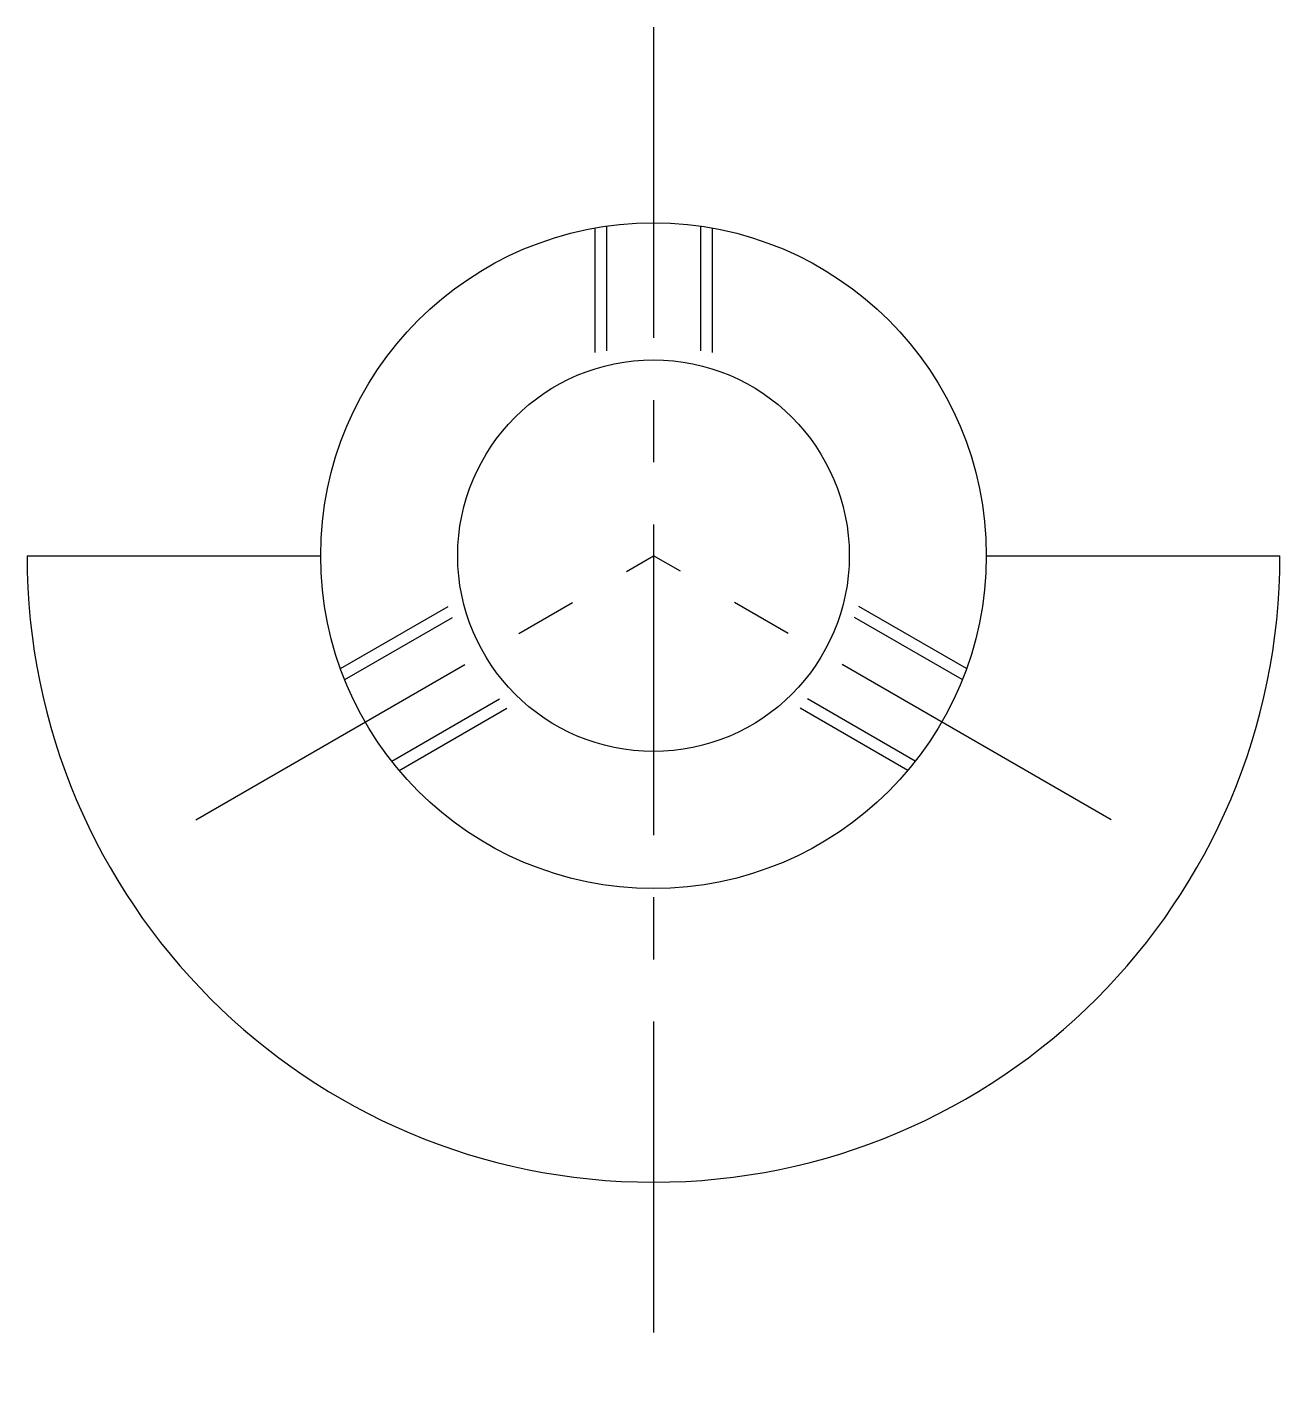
# Model space of a CAD drawing. Extents: x 11 to 154, y 10 to 139.
# Drawn here: x 61.88 to 93.88, y 104.8 to 139.3 of the extents above; entities outside this region: 2.
import ezdxf

# ---------------------------------------------------------------- set-up
doc = ezdxf.new("R2010")
doc.units = 0
doc.header["$LTSCALE"] = 0.25
doc.linetypes.add('CENTER', pattern=[50.8, 31.75, -6.35, 6.35, -6.35])
doc.linetypes.add('DASHED', pattern=[19.05, 12.7, -6.35])
doc.layers.get('0').update_dxf_attribs({"linetype": 'CONTINUOUS'})
doc.layers.add('CENTER', color=1, linetype='CENTER')
doc.styles.get("Standard").update_dxf_attribs({"font": 'txt', "bigfont": 'BIGFONT'})

msp = doc.modelspace()

# ---------------------------------------------------------------- linework, layer by layer
at = {"color": 3, "linetype": 'DASHED'}
for p, q in [((76.677, 134.209), (76.677, 130.653)), ((79.077, 134.209), (79.077, 130.653)), ((76.377, 134.166), (76.377, 130.569)), ((79.377, 134.166), (79.377, 130.569)), ((69.881, 122.915), (72.996, 124.714)), ((85.872, 122.915), (82.757, 124.714)), ((69.994, 122.634), (73.073, 124.412)), ((85.76, 122.634), (82.68, 124.412)), ((71.194, 120.555), (74.273, 122.333)), ((84.56, 120.555), (81.48, 122.333)), ((71.381, 120.317), (74.496, 122.115)), ((84.372, 120.317), (81.257, 122.115))]:
    msp.add_line(p, q, dxfattribs=at)
for p, q in [((61.877, 125.799), (69.377, 125.799)), ((63.752, 125.799), (63.752, 125.799)), ((65.627, 125.799), (65.627, 125.799)), ((86.377, 125.799), (93.877, 125.799))]:
    msp.add_line(p, q)
for radius in [8.5, 5]:
    msp.add_circle((77.877, 125.799), radius)
msp.add_arc((77.877, 125.799), 16, 180, 0)
at = {"layer": 'CENTER', "color": 1, "linetype": 'CENTER'}
for p, q in [((77.877, 139.299), (77.877, 104.799)), ((66.185, 119.049), (77.877, 125.799)), ((89.568, 119.049), (77.877, 125.799))]:
    msp.add_line(p, q, dxfattribs=at)

# ---------------------------------------------------------------- texts
for p in [(10, 25), (10, 10)]:
    msp.add_text('PSC10', height=4).set_placement(p)

doc.saveas('drawing.dxf')
